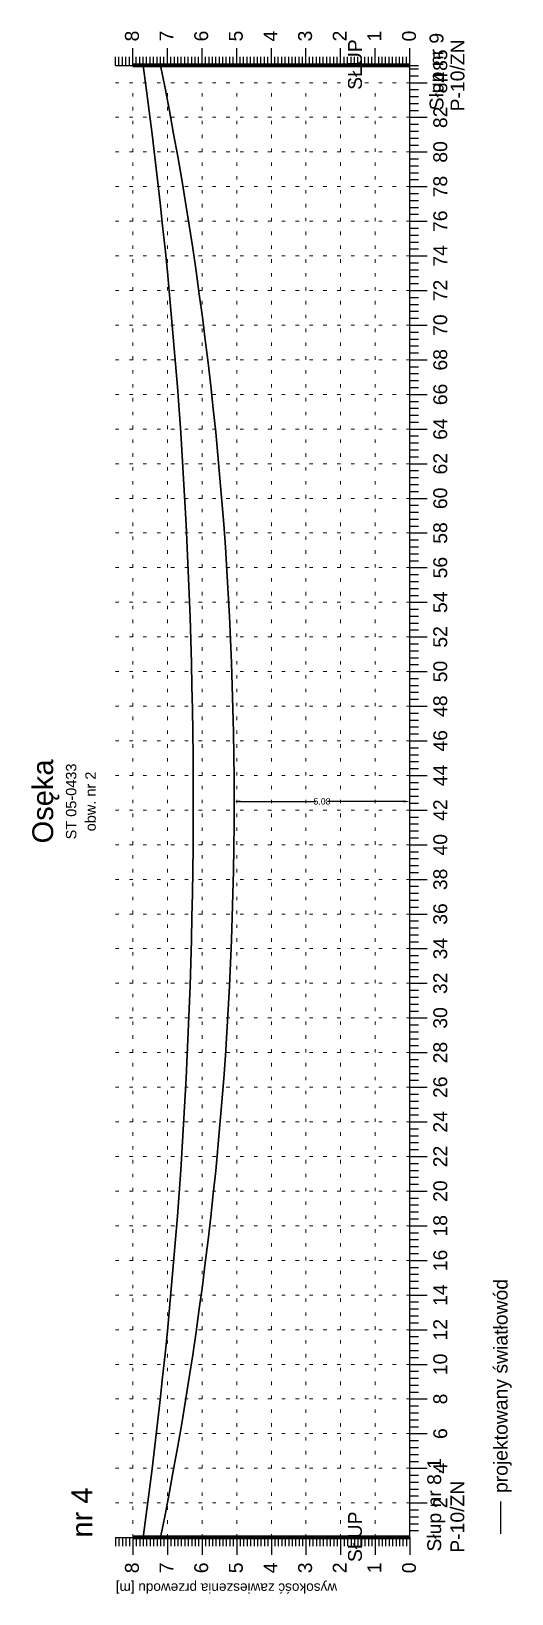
# Model space of a CAD drawing. Header units: inches. Extents: x -863 to 129, y 1307 to 1380.
# Drawn here: x -580.25 to -566.38, y 1320.23 to 1365.34 of the extents above; entities that cross this region are included whole.
import ezdxf
from ezdxf.enums import TextEntityAlignment as Align

# ---------------------------------------------------------------- set-up
doc = ezdxf.new("R2010")
doc.units = ezdxf.units.IN
doc.header["$MEASUREMENT"] = 0
doc.linetypes.add('ACAD_ISO07W100', pattern=[3, 0, -3])
doc.layers.add('_PRZEWIESZENIA_KONTROLA', color=1, linetype='Continuous', lineweight=25)
doc.layers.add('ramka', color=7, linetype='Continuous', plot=False)
doc.styles.get("Standard").update_dxf_attribs({"font": 'arial.ttf'})
doc.dimstyles.get("Standard").update_dxf_attribs({"dimtxt": 0.25, "dimasz": 0.18, "dimexe": 0.18, "dimexo": 0.0625, "dimgap": -0.09, "dimtad": 0, "dimtih": 1, "dimtoh": 1, "dimzin": 0, "dimdsep": 46, "dimtxsty": 'Standard', "dimcen": 0.09, "dimadec": 0, "dimazin": 0, "dimtfac": 1, "dimtofl": 0, "dimtmove": 0, "dimatfit": 3, "dimfxl": 1, "dimtolj": 1, "dimtzin": 0, "dimarcsym": 0})

# ---------------------------------------------------------------- blocks, each defined once
blk = doc.blocks.new('*D4')
at = {"color": 0, "lineweight": -2}
for p, q in [((-574.396, 1343.159), (-574.396, 1343.284)), ((-574.216, 1343.104), (-572.039, 1343.104)), ((-569.501, 1343.104), (-571.679, 1343.104)), ((-569.321, 1343.009), (-569.321, 1343.284))]:
    blk.add_line(p, q, dxfattribs=at)
at = {"color": 0}
for points in [[(-574.216, 1343.134), (-574.216, 1343.074), (-574.396, 1343.104)], [(-569.501, 1343.134), (-569.501, 1343.074), (-569.321, 1343.104)]]:
    blk.add_solid(points, dxfattribs=at)
at = {"layer": 'Defpoints', "color": 0}
for p in [(-574.396, 1343.096), (-569.321, 1343.104), (-569.321, 1342.946)]:
    blk.add_point(p, dxfattribs=at)
at = {"color": 0, "lineweight": 25, "insert": (-571.859, 1343.104), "char_height": 0.18, "attachment_point": 5}
blk.add_mtext('\\A1;5.08', dxfattribs=at)

msp = doc.modelspace()

# ---------------------------------------------------------------- linework, layer by layer
for p, q in [((-577.821, 1364.354), (-577.821, 1364.604)), ((-577.721, 1364.354), (-577.721, 1364.604)), ((-577.621, 1364.354), (-577.621, 1364.604)), ((-577.521, 1364.354), (-577.521, 1364.604)), ((-577.421, 1364.354), (-577.421, 1364.604)), ((-577.321, 1364.354), (-577.321, 1364.854)), ((-577.221, 1364.354), (-577.221, 1364.604)), ((-577.121, 1364.354), (-577.121, 1364.604)), ((-577.021, 1364.354), (-577.021, 1364.604)), ((-576.921, 1364.354), (-576.921, 1364.604)), ((-576.821, 1364.354), (-576.821, 1364.604)), ((-576.721, 1364.354), (-576.721, 1364.604)), ((-576.621, 1364.354), (-576.621, 1364.604)), ((-576.521, 1364.354), (-576.521, 1364.604)), ((-576.421, 1364.354), (-576.421, 1364.604)), ((-576.321, 1364.354), (-576.321, 1364.854)), ((-576.221, 1364.354), (-576.221, 1364.604)), ((-576.121, 1364.354), (-576.121, 1364.604)), ((-576.021, 1364.354), (-576.021, 1364.604)), ((-575.921, 1364.354), (-575.921, 1364.604)), ((-575.821, 1364.354), (-575.821, 1364.604)), ((-575.721, 1364.354), (-575.721, 1364.604)), ((-575.621, 1364.354), (-575.621, 1364.604)), ((-575.521, 1364.354), (-575.521, 1364.604)), ((-575.421, 1364.354), (-575.421, 1364.604)), ((-575.321, 1364.354), (-575.321, 1364.854)), ((-575.221, 1364.354), (-575.221, 1364.604)), ((-575.121, 1364.354), (-575.121, 1364.604)), ((-575.021, 1364.354), (-575.021, 1364.604)), ((-574.921, 1364.354), (-574.921, 1364.604)), ((-574.821, 1364.354), (-574.821, 1364.604)), ((-574.721, 1364.354), (-574.721, 1364.604)), ((-574.621, 1364.354), (-574.621, 1364.604)), ((-574.521, 1364.354), (-574.521, 1364.604)), ((-574.421, 1364.354), (-574.421, 1364.604)), ((-574.321, 1364.354), (-574.321, 1364.854)), ((-574.221, 1364.354), (-574.221, 1364.604)), ((-574.121, 1364.354), (-574.121, 1364.604)), ((-574.021, 1364.354), (-574.021, 1364.604)), ((-573.921, 1364.354), (-573.921, 1364.604)), ((-573.821, 1364.354), (-573.821, 1364.604)), ((-573.721, 1364.354), (-573.721, 1364.604)), ((-573.621, 1364.354), (-573.621, 1364.604)), ((-573.521, 1364.354), (-573.521, 1364.604)), ((-573.421, 1364.354), (-573.421, 1364.604)), ((-573.321, 1364.354), (-573.321, 1364.854)), ((-573.221, 1364.354), (-573.221, 1364.604)), ((-573.121, 1364.354), (-573.121, 1364.604)), ((-573.021, 1364.354), (-573.021, 1364.604)), ((-572.921, 1364.354), (-572.921, 1364.604)), ((-572.821, 1364.354), (-572.821, 1364.604)), ((-572.721, 1364.354), (-572.721, 1364.604)), ((-572.621, 1364.354), (-572.621, 1364.604)), ((-572.521, 1364.354), (-572.521, 1364.604)), ((-572.421, 1364.354), (-572.421, 1364.604)), ((-572.321, 1364.354), (-572.321, 1364.854)), ((-572.221, 1364.354), (-572.221, 1364.604)), ((-572.121, 1364.354), (-572.121, 1364.604)), ((-572.021, 1364.354), (-572.021, 1364.604)), ((-571.921, 1364.354), (-571.921, 1364.604)), ((-571.821, 1364.354), (-571.821, 1364.604)), ((-571.721, 1364.354), (-571.721, 1364.604)), ((-571.621, 1364.354), (-571.621, 1364.604)), ((-571.521, 1364.354), (-571.521, 1364.604)), ((-571.421, 1364.354), (-571.421, 1364.604)), ((-571.321, 1364.354), (-571.321, 1364.854)), ((-571.221, 1364.354), (-571.221, 1364.604)), ((-571.121, 1364.354), (-571.121, 1364.604)), ((-571.021, 1364.354), (-571.021, 1364.604)), ((-570.921, 1364.354), (-570.921, 1364.604)), ((-570.821, 1364.354), (-570.821, 1364.604)), ((-570.721, 1364.354), (-570.721, 1364.604)), ((-570.621, 1364.354), (-570.621, 1364.604)), ((-570.521, 1364.354), (-570.521, 1364.604)), ((-570.421, 1364.354), (-570.421, 1364.604)), ((-570.321, 1364.354), (-570.321, 1364.854)), ((-570.221, 1364.354), (-570.221, 1364.604)), ((-570.121, 1364.354), (-570.121, 1364.604)), ((-570.021, 1364.354), (-570.021, 1364.604)), ((-569.921, 1364.354), (-569.921, 1364.604)), ((-569.821, 1364.354), (-569.821, 1364.604)), ((-569.721, 1364.354), (-569.721, 1364.604)), ((-569.621, 1364.354), (-569.621, 1364.604)), ((-569.521, 1364.354), (-569.521, 1364.604)), ((-569.421, 1364.354), (-569.421, 1364.604)), ((-569.321, 1364.354), (-569.321, 1364.854)), ((-577.821, 1364.354), (-569.321, 1364.354)), ((-569.321, 1321.854), (-569.321, 1364.354)), ((-569.321, 1364.354), (-569.071, 1364.354)), ((-569.321, 1364.254), (-569.071, 1364.254)), ((-569.321, 1364.054), (-569.071, 1364.054)), ((-569.321, 1363.854), (-568.821, 1363.854)), ((-569.321, 1363.654), (-569.071, 1363.654)), ((-569.321, 1363.454), (-569.071, 1363.454)), ((-569.321, 1363.254), (-569.071, 1363.254)), ((-569.321, 1363.054), (-569.071, 1363.054)), ((-569.321, 1362.854), (-568.821, 1362.854)), ((-569.321, 1362.654), (-569.071, 1362.654)), ((-569.321, 1362.454), (-569.071, 1362.454)), ((-569.321, 1362.254), (-569.071, 1362.254)), ((-569.321, 1362.054), (-569.071, 1362.054)), ((-569.321, 1361.854), (-568.821, 1361.854)), ((-569.321, 1361.654), (-569.071, 1361.654)), ((-569.321, 1361.454), (-569.071, 1361.454)), ((-569.321, 1361.254), (-569.071, 1361.254)), ((-569.321, 1361.054), (-569.071, 1361.054)), ((-569.321, 1360.854), (-568.821, 1360.854)), ((-569.321, 1360.654), (-569.071, 1360.654)), ((-569.321, 1360.454), (-569.071, 1360.454)), ((-569.321, 1360.254), (-569.071, 1360.254)), ((-569.321, 1360.054), (-569.071, 1360.054)), ((-569.321, 1359.854), (-568.821, 1359.854)), ((-569.321, 1359.654), (-569.071, 1359.654)), ((-569.321, 1359.454), (-569.071, 1359.454)), ((-569.321, 1359.254), (-569.071, 1359.254)), ((-569.321, 1359.054), (-569.071, 1359.054)), ((-569.321, 1358.854), (-568.821, 1358.854)), ((-569.321, 1358.654), (-569.071, 1358.654)), ((-569.321, 1358.454), (-569.071, 1358.454)), ((-569.321, 1358.254), (-569.071, 1358.254)), ((-569.321, 1358.054), (-569.071, 1358.054)), ((-569.321, 1357.854), (-568.821, 1357.854)), ((-569.321, 1357.654), (-569.071, 1357.654)), ((-569.321, 1357.454), (-569.071, 1357.454)), ((-569.321, 1357.254), (-569.071, 1357.254)), ((-569.321, 1357.054), (-569.071, 1357.054)), ((-569.321, 1356.854), (-568.821, 1356.854)), ((-569.321, 1356.654), (-569.071, 1356.654)), ((-569.321, 1356.454), (-569.071, 1356.454)), ((-569.321, 1356.254), (-569.071, 1356.254)), ((-569.321, 1356.054), (-569.071, 1356.054)), ((-569.321, 1355.854), (-568.821, 1355.854)), ((-569.321, 1355.654), (-569.071, 1355.654)), ((-569.321, 1355.454), (-569.071, 1355.454)), ((-569.321, 1355.254), (-569.071, 1355.254)), ((-569.321, 1355.054), (-569.071, 1355.054)), ((-569.321, 1354.854), (-568.821, 1354.854)), ((-569.321, 1354.654), (-569.071, 1354.654)), ((-569.321, 1354.454), (-569.071, 1354.454)), ((-569.321, 1354.254), (-569.071, 1354.254)), ((-569.321, 1354.054), (-569.071, 1354.054)), ((-569.321, 1353.854), (-568.821, 1353.854)), ((-569.321, 1353.654), (-569.071, 1353.654)), ((-569.321, 1353.454), (-569.071, 1353.454)), ((-569.321, 1353.254), (-569.071, 1353.254)), ((-569.321, 1353.054), (-569.071, 1353.054)), ((-569.321, 1352.854), (-568.821, 1352.854)), ((-569.321, 1352.654), (-569.071, 1352.654)), ((-569.321, 1352.454), (-569.071, 1352.454)), ((-569.321, 1352.254), (-569.071, 1352.254)), ((-569.321, 1352.054), (-569.071, 1352.054)), ((-569.321, 1351.854), (-568.821, 1351.854)), ((-569.321, 1351.654), (-569.071, 1351.654)), ((-569.321, 1351.454), (-569.071, 1351.454)), ((-569.321, 1351.254), (-569.071, 1351.254)), ((-569.321, 1351.054), (-569.071, 1351.054)), ((-569.321, 1350.854), (-568.821, 1350.854)), ((-569.321, 1350.654), (-569.071, 1350.654)), ((-569.321, 1350.454), (-569.071, 1350.454)), ((-569.321, 1350.254), (-569.071, 1350.254)), ((-569.321, 1350.054), (-569.071, 1350.054)), ((-569.321, 1349.854), (-568.821, 1349.854)), ((-569.321, 1349.654), (-569.071, 1349.654)), ((-569.321, 1349.454), (-569.071, 1349.454)), ((-569.321, 1349.254), (-569.071, 1349.254)), ((-569.321, 1349.054), (-569.071, 1349.054)), ((-569.321, 1348.854), (-568.821, 1348.854)), ((-569.321, 1348.654), (-569.071, 1348.654)), ((-569.321, 1348.454), (-569.071, 1348.454)), ((-569.321, 1348.254), (-569.071, 1348.254)), ((-569.321, 1348.054), (-569.071, 1348.054)), ((-569.321, 1347.854), (-568.821, 1347.854)), ((-569.321, 1347.654), (-569.071, 1347.654)), ((-569.321, 1347.454), (-569.071, 1347.454)), ((-569.321, 1347.254), (-569.071, 1347.254)), ((-569.321, 1347.054), (-569.071, 1347.054)), ((-569.321, 1346.854), (-568.821, 1346.854)), ((-569.321, 1346.654), (-569.071, 1346.654)), ((-569.321, 1346.454), (-569.071, 1346.454)), ((-569.321, 1346.254), (-569.071, 1346.254)), ((-569.321, 1346.054), (-569.071, 1346.054)), ((-569.321, 1345.854), (-568.821, 1345.854)), ((-569.321, 1345.654), (-569.071, 1345.654)), ((-569.321, 1345.454), (-569.071, 1345.454)), ((-569.321, 1345.254), (-569.071, 1345.254)), ((-569.321, 1345.054), (-569.071, 1345.054)), ((-569.321, 1344.854), (-568.821, 1344.854)), ((-569.321, 1344.654), (-569.071, 1344.654)), ((-569.321, 1344.454), (-569.071, 1344.454)), ((-569.321, 1344.254), (-569.071, 1344.254)), ((-569.321, 1344.054), (-569.071, 1344.054)), ((-569.321, 1343.854), (-568.821, 1343.854)), ((-569.321, 1343.654), (-569.071, 1343.654)), ((-569.321, 1343.454), (-569.071, 1343.454)), ((-569.321, 1343.254), (-569.071, 1343.254)), ((-569.321, 1343.054), (-569.071, 1343.054)), ((-569.321, 1342.854), (-568.821, 1342.854)), ((-569.321, 1342.654), (-569.071, 1342.654)), ((-569.321, 1342.454), (-569.071, 1342.454)), ((-569.321, 1342.254), (-569.071, 1342.254)), ((-569.321, 1342.054), (-569.071, 1342.054)), ((-569.321, 1341.854), (-568.821, 1341.854)), ((-569.321, 1341.654), (-569.071, 1341.654)), ((-569.321, 1341.454), (-569.071, 1341.454)), ((-569.321, 1341.254), (-569.071, 1341.254)), ((-569.321, 1341.054), (-569.071, 1341.054)), ((-569.321, 1340.854), (-568.821, 1340.854)), ((-569.321, 1340.654), (-569.071, 1340.654)), ((-569.321, 1340.454), (-569.071, 1340.454)), ((-569.321, 1340.254), (-569.071, 1340.254)), ((-569.321, 1340.054), (-569.071, 1340.054)), ((-569.321, 1339.854), (-568.821, 1339.854)), ((-569.321, 1339.654), (-569.071, 1339.654)), ((-569.321, 1339.454), (-569.071, 1339.454)), ((-569.321, 1339.254), (-569.071, 1339.254)), ((-569.321, 1339.054), (-569.071, 1339.054)), ((-569.321, 1338.854), (-568.821, 1338.854)), ((-569.321, 1338.654), (-569.071, 1338.654)), ((-569.321, 1338.454), (-569.071, 1338.454)), ((-569.321, 1338.254), (-569.071, 1338.254)), ((-569.321, 1338.054), (-569.071, 1338.054)), ((-569.321, 1337.854), (-568.821, 1337.854)), ((-569.321, 1337.654), (-569.071, 1337.654)), ((-569.321, 1337.454), (-569.071, 1337.454)), ((-569.321, 1337.254), (-569.071, 1337.254)), ((-569.321, 1337.054), (-569.071, 1337.054)), ((-569.321, 1336.854), (-568.821, 1336.854)), ((-569.321, 1336.654), (-569.071, 1336.654)), ((-569.321, 1336.454), (-569.071, 1336.454)), ((-569.321, 1336.254), (-569.071, 1336.254)), ((-569.321, 1336.054), (-569.071, 1336.054)), ((-569.321, 1335.854), (-568.821, 1335.854)), ((-569.321, 1335.654), (-569.071, 1335.654)), ((-569.321, 1335.454), (-569.071, 1335.454)), ((-569.321, 1335.254), (-569.071, 1335.254)), ((-569.321, 1335.054), (-569.071, 1335.054)), ((-569.321, 1334.854), (-568.821, 1334.854)), ((-569.321, 1334.654), (-569.071, 1334.654)), ((-569.321, 1334.454), (-569.071, 1334.454)), ((-569.321, 1334.254), (-569.071, 1334.254)), ((-569.321, 1334.054), (-569.071, 1334.054)), ((-569.321, 1333.854), (-568.821, 1333.854)), ((-569.321, 1333.654), (-569.071, 1333.654)), ((-569.321, 1333.454), (-569.071, 1333.454)), ((-569.321, 1333.254), (-569.071, 1333.254)), ((-569.321, 1333.054), (-569.071, 1333.054)), ((-569.321, 1332.854), (-568.821, 1332.854)), ((-569.321, 1332.654), (-569.071, 1332.654)), ((-569.321, 1332.454), (-569.071, 1332.454)), ((-569.321, 1332.254), (-569.071, 1332.254)), ((-569.321, 1332.054), (-569.071, 1332.054)), ((-569.321, 1331.854), (-568.821, 1331.854)), ((-569.321, 1331.654), (-569.071, 1331.654)), ((-569.321, 1331.454), (-569.071, 1331.454)), ((-569.321, 1331.254), (-569.071, 1331.254)), ((-569.321, 1331.054), (-569.071, 1331.054)), ((-569.321, 1330.854), (-568.821, 1330.854)), ((-569.321, 1330.654), (-569.071, 1330.654)), ((-569.321, 1330.454), (-569.071, 1330.454)), ((-569.321, 1330.254), (-569.071, 1330.254)), ((-569.321, 1330.054), (-569.071, 1330.054)), ((-569.321, 1329.854), (-568.821, 1329.854)), ((-569.321, 1329.654), (-569.071, 1329.654)), ((-569.321, 1329.454), (-569.071, 1329.454)), ((-569.321, 1329.254), (-569.071, 1329.254)), ((-569.321, 1329.054), (-569.071, 1329.054)), ((-569.321, 1328.854), (-568.821, 1328.854)), ((-569.321, 1328.654), (-569.071, 1328.654)), ((-569.321, 1328.454), (-569.071, 1328.454)), ((-569.321, 1328.254), (-569.071, 1328.254)), ((-569.321, 1328.054), (-569.071, 1328.054)), ((-569.321, 1327.854), (-568.821, 1327.854)), ((-569.321, 1327.654), (-569.071, 1327.654)), ((-569.321, 1327.454), (-569.071, 1327.454)), ((-569.321, 1327.254), (-569.071, 1327.254)), ((-569.321, 1327.054), (-569.071, 1327.054)), ((-569.321, 1326.854), (-568.821, 1326.854)), ((-569.321, 1326.654), (-569.071, 1326.654)), ((-569.321, 1326.454), (-569.071, 1326.454)), ((-569.321, 1326.254), (-569.071, 1326.254)), ((-569.321, 1326.054), (-569.071, 1326.054)), ((-569.321, 1325.854), (-568.821, 1325.854)), ((-569.321, 1325.654), (-569.071, 1325.654)), ((-569.321, 1325.454), (-569.071, 1325.454)), ((-569.321, 1325.254), (-569.071, 1325.254)), ((-569.321, 1325.054), (-569.071, 1325.054)), ((-569.321, 1324.854), (-568.821, 1324.854)), ((-569.321, 1324.654), (-569.071, 1324.654)), ((-569.321, 1324.454), (-569.071, 1324.454)), ((-569.321, 1324.254), (-569.071, 1324.254)), ((-569.321, 1324.054), (-569.071, 1324.054)), ((-569.321, 1323.854), (-568.821, 1323.854)), ((-569.321, 1323.654), (-569.071, 1323.654)), ((-569.321, 1323.454), (-569.071, 1323.454)), ((-569.321, 1323.254), (-569.071, 1323.254)), ((-569.321, 1323.054), (-569.071, 1323.054)), ((-569.321, 1322.854), (-568.821, 1322.854)), ((-569.321, 1322.654), (-569.071, 1322.654)), ((-569.321, 1322.454), (-569.071, 1322.454)), ((-569.321, 1322.254), (-569.071, 1322.254)), ((-577.821, 1321.854), (-569.321, 1321.854)), ((-577.821, 1321.854), (-577.821, 1321.604)), ((-577.721, 1321.854), (-577.721, 1321.604)), ((-577.621, 1321.854), (-577.621, 1321.604)), ((-577.521, 1321.854), (-577.521, 1321.604)), ((-577.421, 1321.854), (-577.421, 1321.604)), ((-577.321, 1321.854), (-577.321, 1321.354)), ((-577.221, 1321.854), (-577.221, 1321.604)), ((-577.121, 1321.854), (-577.121, 1321.604)), ((-577.021, 1321.854), (-577.021, 1321.604)), ((-576.921, 1321.854), (-576.921, 1321.604)), ((-576.821, 1321.854), (-576.821, 1321.604)), ((-576.721, 1321.854), (-576.721, 1321.604)), ((-576.621, 1321.854), (-576.621, 1321.604)), ((-576.521, 1321.854), (-576.521, 1321.604)), ((-576.421, 1321.854), (-576.421, 1321.604)), ((-576.321, 1321.854), (-576.321, 1321.354)), ((-576.221, 1321.854), (-576.221, 1321.604)), ((-576.121, 1321.854), (-576.121, 1321.604)), ((-576.021, 1321.854), (-576.021, 1321.604)), ((-575.921, 1321.854), (-575.921, 1321.604)), ((-575.821, 1321.854), (-575.821, 1321.604)), ((-575.721, 1321.854), (-575.721, 1321.604)), ((-575.621, 1321.854), (-575.621, 1321.604)), ((-575.521, 1321.854), (-575.521, 1321.604)), ((-575.421, 1321.854), (-575.421, 1321.604)), ((-575.321, 1321.854), (-575.321, 1321.354)), ((-575.221, 1321.854), (-575.221, 1321.604)), ((-575.121, 1321.854), (-575.121, 1321.604)), ((-575.021, 1321.854), (-575.021, 1321.604)), ((-574.921, 1321.854), (-574.921, 1321.604)), ((-574.821, 1321.854), (-574.821, 1321.604)), ((-574.721, 1321.854), (-574.721, 1321.604)), ((-574.621, 1321.854), (-574.621, 1321.604)), ((-574.521, 1321.854), (-574.521, 1321.604)), ((-574.421, 1321.854), (-574.421, 1321.604)), ((-574.321, 1321.854), (-574.321, 1321.354)), ((-574.221, 1321.854), (-574.221, 1321.604)), ((-574.121, 1321.854), (-574.121, 1321.604)), ((-574.021, 1321.854), (-574.021, 1321.604)), ((-573.921, 1321.854), (-573.921, 1321.604)), ((-573.821, 1321.854), (-573.821, 1321.604)), ((-573.721, 1321.854), (-573.721, 1321.604)), ((-573.621, 1321.854), (-573.621, 1321.604)), ((-573.521, 1321.854), (-573.521, 1321.604)), ((-573.421, 1321.854), (-573.421, 1321.604)), ((-573.321, 1321.854), (-573.321, 1321.354)), ((-573.221, 1321.854), (-573.221, 1321.604)), ((-573.121, 1321.854), (-573.121, 1321.604)), ((-573.021, 1321.854), (-573.021, 1321.604)), ((-572.921, 1321.854), (-572.921, 1321.604)), ((-572.821, 1321.854), (-572.821, 1321.604)), ((-572.721, 1321.854), (-572.721, 1321.604)), ((-572.621, 1321.854), (-572.621, 1321.604)), ((-572.521, 1321.854), (-572.521, 1321.604)), ((-572.421, 1321.854), (-572.421, 1321.604)), ((-572.321, 1321.854), (-572.321, 1321.354)), ((-572.221, 1321.854), (-572.221, 1321.604)), ((-572.121, 1321.854), (-572.121, 1321.604)), ((-572.021, 1321.854), (-572.021, 1321.604)), ((-571.921, 1321.854), (-571.921, 1321.604)), ((-571.821, 1321.854), (-571.821, 1321.604)), ((-571.721, 1321.854), (-571.721, 1321.604)), ((-571.621, 1321.854), (-571.621, 1321.604)), ((-571.521, 1321.854), (-571.521, 1321.604)), ((-571.421, 1321.854), (-571.421, 1321.604)), ((-571.321, 1321.854), (-571.321, 1321.354)), ((-571.221, 1321.854), (-571.221, 1321.604)), ((-571.121, 1321.854), (-571.121, 1321.604)), ((-571.021, 1321.854), (-571.021, 1321.604)), ((-570.921, 1321.854), (-570.921, 1321.604)), ((-570.821, 1321.854), (-570.821, 1321.604)), ((-570.721, 1321.854), (-570.721, 1321.604)), ((-570.621, 1321.854), (-570.621, 1321.604)), ((-570.521, 1321.854), (-570.521, 1321.604)), ((-570.421, 1321.854), (-570.421, 1321.604)), ((-570.321, 1321.854), (-570.321, 1321.354)), ((-570.221, 1321.854), (-570.221, 1321.604)), ((-570.121, 1321.854), (-570.121, 1321.604)), ((-570.021, 1321.854), (-570.021, 1321.604)), ((-569.921, 1321.854), (-569.921, 1321.604)), ((-569.821, 1321.854), (-569.821, 1321.604)), ((-569.721, 1321.854), (-569.721, 1321.604)), ((-569.621, 1321.854), (-569.621, 1321.604)), ((-569.521, 1321.854), (-569.521, 1321.604)), ((-569.421, 1321.854), (-569.421, 1321.604)), ((-569.321, 1322.054), (-569.071, 1322.054)), ((-569.321, 1321.854), (-569.321, 1321.354))]:
    msp.add_line(p, q)
at = {"linetype": 'ACAD_ISO07W100', "lineweight": 15, "ltscale": 0.1}
for p, q in [((-569.321, 1364.354), (-577.821, 1364.354)), ((-569.321, 1363.854), (-577.821, 1363.854)), ((-577.321, 1321.854), (-577.321, 1363.854)), ((-576.321, 1321.854), (-576.321, 1363.854)), ((-575.321, 1321.854), (-575.321, 1363.854)), ((-574.321, 1321.854), (-574.321, 1363.854)), ((-573.321, 1321.854), (-573.321, 1363.854)), ((-572.321, 1321.854), (-572.321, 1363.854)), ((-571.321, 1321.854), (-571.321, 1363.854)), ((-570.321, 1321.854), (-570.321, 1363.854)), ((-569.321, 1321.854), (-569.321, 1363.854)), ((-569.321, 1362.854), (-577.821, 1362.854)), ((-569.321, 1361.854), (-577.821, 1361.854)), ((-569.321, 1360.854), (-577.821, 1360.854)), ((-569.321, 1359.854), (-577.821, 1359.854)), ((-569.321, 1358.854), (-577.821, 1358.854)), ((-569.321, 1357.854), (-577.821, 1357.854)), ((-569.321, 1356.854), (-577.821, 1356.854)), ((-569.321, 1355.854), (-577.821, 1355.854)), ((-569.321, 1354.854), (-577.821, 1354.854)), ((-569.321, 1353.854), (-577.821, 1353.854)), ((-569.321, 1352.854), (-577.821, 1352.854)), ((-569.321, 1351.854), (-577.821, 1351.854)), ((-569.321, 1350.854), (-577.821, 1350.854)), ((-569.321, 1349.854), (-577.821, 1349.854)), ((-569.321, 1348.854), (-577.821, 1348.854)), ((-569.321, 1347.854), (-577.821, 1347.854)), ((-569.321, 1346.854), (-577.821, 1346.854)), ((-569.321, 1345.854), (-577.821, 1345.854)), ((-569.321, 1344.854), (-577.821, 1344.854)), ((-569.321, 1343.854), (-577.821, 1343.854)), ((-569.321, 1342.854), (-577.821, 1342.854)), ((-569.321, 1341.854), (-577.821, 1341.854)), ((-569.321, 1340.854), (-577.821, 1340.854)), ((-569.321, 1339.854), (-577.821, 1339.854)), ((-569.321, 1338.854), (-577.821, 1338.854)), ((-569.321, 1337.854), (-577.821, 1337.854)), ((-569.321, 1336.854), (-577.821, 1336.854)), ((-569.321, 1335.854), (-577.821, 1335.854)), ((-569.321, 1334.854), (-577.821, 1334.854)), ((-569.321, 1333.854), (-577.821, 1333.854)), ((-569.321, 1332.854), (-577.821, 1332.854)), ((-569.321, 1331.854), (-577.821, 1331.854)), ((-569.321, 1330.854), (-577.821, 1330.854)), ((-569.321, 1329.854), (-577.821, 1329.854)), ((-569.321, 1328.854), (-577.821, 1328.854)), ((-569.321, 1327.854), (-577.821, 1327.854)), ((-569.321, 1326.854), (-577.821, 1326.854)), ((-569.321, 1325.854), (-577.821, 1325.854)), ((-569.321, 1324.854), (-577.821, 1324.854)), ((-569.321, 1323.854), (-577.821, 1323.854)), ((-569.321, 1322.854), (-577.821, 1322.854))]:
    msp.add_line(p, q, dxfattribs=at)
at = {"lineweight": 100}
for p, q in [((-569.321, 1364.354), (-577.321, 1364.354)), ((-569.321, 1321.854), (-577.321, 1321.854))]:
    msp.add_line(p, q, dxfattribs=at)
at = {"color": 3, "lineweight": 25}
msp.add_line((-566.691, 1321.959), (-566.691, 1322.89), dxfattribs=at)
at = {"lineweight": 30}
msp.add_arc((-732.549, 1343.104), 156.972, 352.21975, 7.78025, dxfattribs=at)
at = {"color": 3, "lineweight": 30}
msp.add_arc((-681.709, 1343.104), 107.312, 348.57881, 11.42119, dxfattribs=at)
at = {"layer": 'ramka'}
msp.add_line((-569.321, 1321.854), (-569.321, 1343.104), dxfattribs=at)

# ---------------------------------------------------------------- texts
for s, p in [('8', (-577.147, 1365.044)), ('7', (-576.147, 1365.044)), ('6', (-575.147, 1365.044)), ('5', (-574.147, 1365.044)), ('4', (-573.147, 1365.044)), ('3', (-572.147, 1365.044)), ('2', (-571.147, 1365.044)), ('1', (-570.147, 1365.044)), ('0', (-569.147, 1365.044)), ('Słup nr 9', (-568.352, 1363.055)), ('P-10/ZN', (-567.747, 1363.024)), ('projektowany światłowód', (-566.501, 1323.139)), ('Słup nr 8.1', (-568.419, 1321.449)), ('P-10/ZN', (-567.752, 1321.415))]:
    msp.add_text(s, height=0.4, rotation=90).set_placement(p)
for s, height, p in [('85', 0.4, (-568.245, 1364.504)), ('84', 0.4, (-568.245, 1363.854)), ('82', 0.4, (-568.245, 1362.854)), ('80', 0.4, (-568.245, 1361.854)), ('78', 0.4, (-568.245, 1360.854)), ('76', 0.4, (-568.245, 1359.854)), ('74', 0.4, (-568.245, 1358.854)), ('72', 0.4, (-568.245, 1357.854)), ('70', 0.4, (-568.245, 1356.854)), ('68', 0.4, (-568.245, 1355.854)), ('66', 0.4, (-568.245, 1354.854)), ('64', 0.4, (-568.245, 1353.854)), ('62', 0.4, (-568.245, 1352.854)), ('60', 0.4, (-568.245, 1351.854)), ('58', 0.4, (-568.245, 1350.854)), ('56', 0.4, (-568.245, 1349.854)), ('54', 0.4, (-568.245, 1348.854)), ('52', 0.4, (-568.245, 1347.854)), ('50', 0.4, (-568.245, 1346.854)), ('48', 0.4, (-568.245, 1345.854)), ('46', 0.4, (-568.245, 1344.854)), ('Osęka', 0.6, (-579.621, 1343.104)), ('ST 05-0433', 0.3, (-578.951, 1343.104)), ('obw. nr 2', 0.3, (-578.391, 1343.104)), ('44', 0.4, (-568.245, 1343.854)), ('42', 0.4, (-568.245, 1342.854)), ('40', 0.4, (-568.245, 1341.854)), ('38', 0.4, (-568.245, 1340.854)), ('36', 0.4, (-568.245, 1339.854)), ('34', 0.4, (-568.245, 1338.854)), ('32', 0.4, (-568.245, 1337.854)), ('30', 0.4, (-568.245, 1336.854)), ('28', 0.4, (-568.245, 1335.854)), ('26', 0.4, (-568.245, 1334.854)), ('24', 0.4, (-568.245, 1333.854)), ('22', 0.4, (-568.245, 1332.854)), ('20', 0.4, (-568.245, 1331.854)), ('18', 0.4, (-568.245, 1330.854)), ('16', 0.4, (-568.245, 1329.854)), ('14', 0.4, (-568.245, 1328.854)), ('12', 0.4, (-568.245, 1327.854)), ('10', 0.4, (-568.245, 1326.854)), ('8', 0.4, (-568.245, 1325.854)), ('6', 0.4, (-568.245, 1324.854)), ('4', 0.4, (-568.245, 1323.854)), ('2', 0.4, (-568.245, 1322.854))]:
    msp.add_text(s, height=height, rotation=90).set_placement(p, align=Align.CENTER)
for s, p in [('8', (-577.147, 1321.134)), ('7', (-576.147, 1321.134)), ('6', (-575.147, 1321.134)), ('5', (-574.147, 1321.134)), ('4', (-573.147, 1321.134)), ('3', (-572.147, 1321.134)), ('2', (-571.147, 1321.134)), ('1', (-570.147, 1321.134)), ('0', (-569.147, 1321.134))]:
    msp.add_text(s, height=0.4, rotation=90).set_placement(p, align=Align.RIGHT)
at = {"attachment_point": 1}
for s, insert, char_height, width, rotation in [('SŁUP', (-571.107, 1363.646), 0.4, 1.537, 90), ('SŁUP', (-571.107, 1321.146), 0.4, 1.537, 90), ('wysokość zawieszenia przewodu [m]', (-571.423, 1320.251), 0.28, 9.28, 180)]:
    msp.add_mtext(s, dxfattribs=dict(at, insert=insert, char_height=char_height, width=width, rotation=rotation))
at = {"layer": '_PRZEWIESZENIA_KONTROLA', "color": 1}
msp.add_text('nr 4', height=0.6, rotation=90, dxfattribs=at).set_placement((-578.491, 1321.854))

# ---------------------------------------------------------------- dimensions: what is measured, and where the dimension line sits
at = {"lineweight": 25}
dim = msp.add_linear_dim(base=(-569.321, 1343.104), p1=(-574.396, 1343.096), p2=(-569.321, 1342.946), angle=180, text='5.08', dimstyle='Standard', dxfattribs=at)
dim.commit()
dim.dimension.update_dxf_attribs({"geometry": '*D4', "text_midpoint": (-571.859, 1343.104)})

doc.saveas('drawing.dxf')
